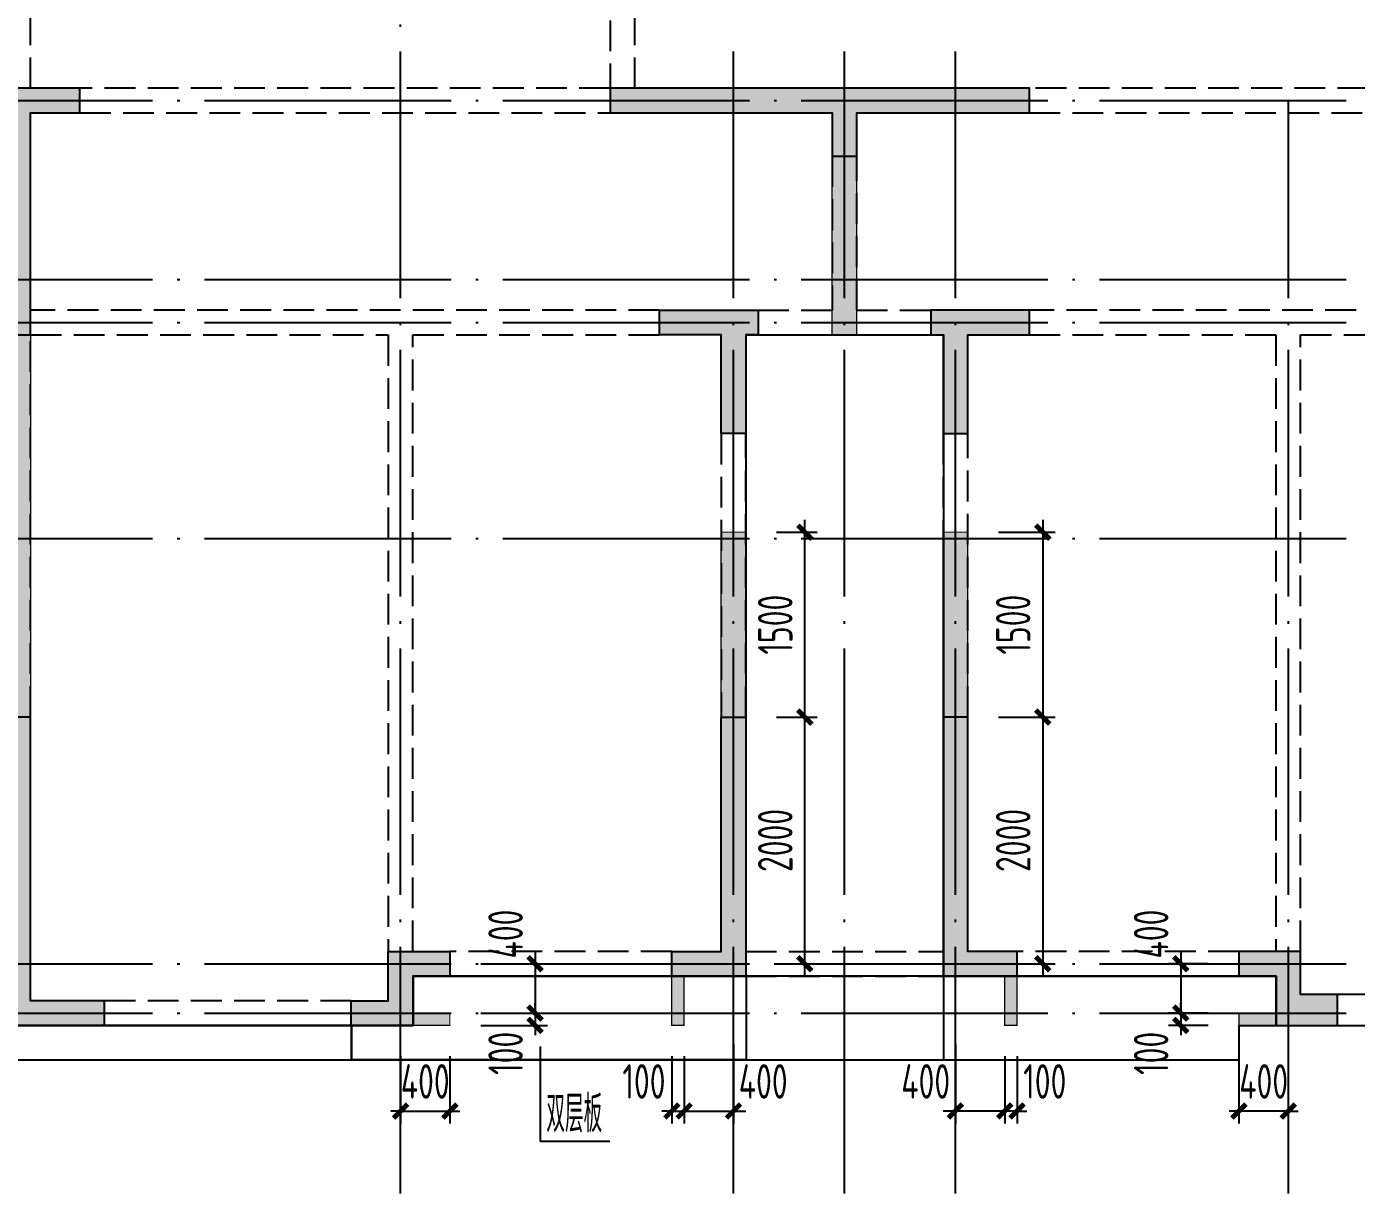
# Model space of a CAD drawing. Extents: x 154268 to 5133249, y -1832900 to 601179.
# Drawn here: x 675184 to 685969, y 554682 to 564144 of the extents above; entities that cross this region are included whole.
import ezdxf
from ezdxf.enums import TextEntityAlignment as Align

# ---------------------------------------------------------------- set-up
doc = ezdxf.new("R2010")
doc.units = 0
doc.header["$LTSCALE"] = 1000
doc.linetypes.add('DASH', pattern=[0.35, 0.25, -0.1])
doc.linetypes.add('DOTE', pattern=[2.42, 2, -0.2, 0.02, -0.2])
for name, color, linetype in [('A-ANNO-AXIS', 94, 'Continuous'), ('A-ANNO-DOTE', 15, 'DOTE'), ('DIM', 3, 'Continuous'), ('HATCH', 254, 'Continuous'), ('S-BASE-SING-实线', 7, 'Continuous'), ('S-BEAM-实线', 4, 'Continuous'), ('S-FLOOR-说明', 7, 'Continuous'), ('S-WALL-砼墙', 60, 'Continuous'), ('一体浇筑', 1, 'Continuous')]:
    doc.layers.add(name, color=color, linetype=linetype)
doc.styles.add('DIM_FONT', font='SIMPLEX', dxfattribs={"width": 0.7, "bigfont": 'GBCBIG'})
doc.styles.add('TSSD_Dimension', font='tssdeng.shx', dxfattribs={"width": 0.7, "bigfont": 'Hztxt.shx'})
doc.dimstyles.new('TSSD_100_100$0', dxfattribs={"dimtxt": 280, "dimasz": 80, "dimexe": 100, "dimexo": 250, "dimgap": 100, "dimtad": 1, "dimdec": 0, "dimzin": 0, "dimdsep": 46, "dimtxsty": 'TSSD_Dimension', "dimblk": 'ARCHTICK', "dimcen": 0, "dimdle": 100, "dimclrd": 3, "dimclre": 3, "dimclrt": 7, "dimadec": 0, "dimazin": 0, "dimtfac": 1, "dimtdec": 0, "dimtix": 1, "dimtmove": 2, "dimatfit": 3, "dimldrblk": 'ARCHTICK', "dimfxl": 100, "dimtolj": 1, "dimtzin": 0, "dimarcsym": 0})
pattern_1 = [(50, (-3130232.09, 2526935.15), (215.178055, -18.8256405), [22.5, -247.5]), (355, (-3130232.1, 2526935.15), (-41.6254, 225.65764), [18, -198]), (100.4514, (-3130214.16, 2526933.58), (173.552815, 206.831863), [19.122057, -210.342634]), (46.1842, (-3130232.1, 2526995.15), (320.172315, -49.655704), [33.75, -371.25]), (96.6356, (-3130205.4, 2526991), (280.398812, 292.235361), [28.683086, -315.5139]), (351.1842, (-3130232.1, 2526995.15), (280.398584, 292.23558), [27, -297]), (21, (-3130202.09, 2526980.15), (179.0721156, -120.785667), [22.5, -247.5]), (326, (-3130202.1, 2526980.15), (72.9946, 217.545014), [18, -198]), (71.4514, (-3130187.17, 2526970.08), (252.066789, 96.759149), [19.122057, -210.342634]), (37.5, (-3130232.09, 2526935.15), (3.6479566, 99.8681561), [0, -195.6, 0, -201, 0, -198.75]), (7.5, (-3130232.09, 2526935.15), (78.9208612, 118.3235136), [0, -114.6, 0, -191.1, 0, -75.75]), (327.5, (-3130298.99, 2526935.15), (160.1467309, -6.7664615), [0, -75, 0, -234, 0, -310.5]), (317.5, (-3130328.99, 2526935.15), (174.955851, 30.0314947), [0, -97.5, 0, -155.4, 0, -220.5]), (45, (-3130232.09, 2526935.15), (-106.066017, 106.066017), [])]

# ---------------------------------------------------------------- blocks, each defined once
blk = doc.blocks.new('T4zw1')
at = {"layer": 'A-ANNO-DOTE'}
for p, q in [((1587457, -2354199), (1587457, -2338823)), ((1590157, -2354199), (1590157, -2344891)), ((1591057, -2354199), (1591057, -2344891)), ((1591957, -2354199), (1591957, -2344891)), ((1554406, -2345337), (1601542, -2345337)), ((1594657, -2354199), (1594657, -2345337)), ((1554406, -2346787), (1601542, -2346787)), ((1554406, -2347137), (1601542, -2347137)), ((1554406, -2348887), (1601542, -2348887)), ((1554406, -2352337), (1601542, -2352337)), ((1554406, -2352737), (1601542, -2352737))]:
    blk.add_line(p, q, dxfattribs=at)
blk = doc.blocks.new('T4sbzpm1')
at = {"layer": 'S-BEAM-实线', "linetype": 'DASH'}
for p, q in [((33600, 7600), (33600, 9650)), ((28700, 7600), (28700, 8850)), ((33400, 8850), (33400, 7600)), ((33400, 7600), (29100, 7600)), ((40250, 7600), (36800, 7600)), ((29100, 7400), (33500, 7400)), ((36800, 7400), (40250, 7400)), ((35200, 7050), (35200, 5800)), ((35400, 5800), (35400, 7050)), ((33800, 5800), (28700, 5800)), ((34600, 5800), (35200, 5800)), ((35400, 5800), (36000, 5800)), ((41900, 5800), (36800, 5800)), ((28700, 5600), (31600, 5600)), ((28700, 2500), (28700, 5600)), ((31600, 5600), (31600, 600)), ((31800, 600), (31800, 5600)), ((31800, 5600), (33800, 5600)), ((34600, 5600), (36000, 5600)), ((36800, 5600), (38800, 5600)), ((38800, 5600), (38800, 600)), ((39000, 5600), (41900, 5600)), ((39000, 600), (39000, 5600)), ((34300, 4800), (34300, 2500)), ((34500, 2500), (34500, 4800)), ((36100, 4800), (36100, 2500)), ((36300, 2500), (36300, 4800)), ((33900, 600), (32100, 600)), ((34500, 600), (36100, 600)), ((38500, 600), (36700, 600)), ((32100, 400), (33900, 400)), ((34500, 400), (36100, 400)), ((36700, 400), (38500, 400)), ((41300, 250), (39300, 250)), ((31300, 200), (29300, 200)), ((29300, 0), (31300, 0)), ((39300, 0), (41300, 0))]:
    blk.add_line(p, q, dxfattribs=at)
at = {"layer": 'S-WALL-砼墙'}
for points in [[(29100, 7400), (29100, 7600), (28500, 7600), (28500, 5600), (28700, 5600), (28700, 7400)], [(36800, 7400), (36800, 7600), (33400, 7600), (33400, 7400), (35200, 7400), (35200, 7050), (35400, 7050), (35400, 7400)], [(33800, 5600), (33800, 5800), (34600, 5800), (34600, 5600), (34500, 5600), (34500, 4800), (34300, 4800), (34300, 5600)], [(36800, 5600), (36800, 5800), (36000, 5800), (36000, 5600), (36100, 5600), (36100, 4800), (36300, 4800), (36300, 5600)], [(28700, 2500), (28500, 2500), (28500, 200), (28000, 200), (28000, 0), (29300, 0), (29300, 200), (28700, 200)], [(33900, 400), (33900, 600), (34300, 600), (34300, 2500), (34500, 2500), (34500, 400)], [(36700, 400), (36700, 600), (36300, 600), (36300, 2500), (36100, 2500), (36100, 400)], [(31300, 0), (31300, 200), (31600, 200), (31600, 600), (32100, 600), (32100, 400), (31800, 400), (31800, 0)], [(39300, 0), (39300, 250), (39000, 250), (39000, 600), (38500, 600), (38500, 400), (38800, 400), (38800, 0)]]:
    blk.add_lwpolyline(points, close=True, dxfattribs=at)
blk = doc.blocks.new('_ArchTick')
at = {"color": 0, "linetype": 'ByBlock', "const_width": 0.5}
blk.add_lwpolyline([(-0.71, -0.71), (0.71, 0.71)], dxfattribs=at)
blk = doc.blocks.new('*D5286')
at = {"layer": 'Defpoints', "color": 0, "transparency": 16777216}
for p in [(678217, 556044), (678617, 556044), (678617, 555350)]:
    blk.add_point(p, dxfattribs=at)
at = {"layer": 'DIM', "color": 3, "lineweight": -2, "transparency": 16777216}
for p, q in [((678217, 555794), (678217, 555250)), ((678617, 555794), (678617, 555250)), ((678217, 555350), (678137, 555350)), ((678217, 555350), (678617, 555350)), ((678617, 555350), (678697, 555350))]:
    blk.add_line(p, q, dxfattribs=at)
at = {"layer": 'DIM', "color": 3, "lineweight": -2, "transparency": 16777216, "xscale": 80, "yscale": 80, "zscale": 80}
blk.add_blockref('_ArchTick', (678217, 555350), dxfattribs=at)
at = {"layer": 'DIM', "color": 3, "lineweight": -2, "transparency": 16777216, "xscale": 80, "yscale": 80, "zscale": 80, "rotation": 180}
blk.add_blockref('_ArchTick', (678617, 555350), dxfattribs=at)
at = {"layer": 'DIM', "color": 7, "transparency": 16777216, "insert": (678417, 555590), "char_height": 280, "attachment_point": 5, "style": 'TSSD_Dimension'}
blk.add_mtext('\\A1;400', dxfattribs=at)
blk = doc.blocks.new('*D5287')
at = {"layer": 'Defpoints', "color": 0, "transparency": 16777216}
for p in [(680417, 556044), (680517, 556044), (680517, 555350)]:
    blk.add_point(p, dxfattribs=at)
at = {"layer": 'DIM', "color": 3, "lineweight": -2, "transparency": 16777216}
for p, q in [((680417, 555794), (680417, 555250)), ((680517, 555794), (680517, 555250)), ((680417, 555350), (680337, 555350)), ((680417, 555350), (680517, 555350)), ((680517, 555350), (680597, 555350))]:
    blk.add_line(p, q, dxfattribs=at)
at = {"layer": 'DIM', "color": 3, "lineweight": -2, "transparency": 16777216, "xscale": 80, "yscale": 80, "zscale": 80}
blk.add_blockref('_ArchTick', (680417, 555350), dxfattribs=at)
at = {"layer": 'DIM', "color": 3, "lineweight": -2, "transparency": 16777216, "xscale": 80, "yscale": 80, "zscale": 80, "rotation": 180}
blk.add_blockref('_ArchTick', (680517, 555350), dxfattribs=at)
at = {"layer": 'DIM', "color": 7, "transparency": 16777216, "insert": (680191, 555590), "char_height": 280, "attachment_point": 5, "style": 'TSSD_Dimension'}
blk.add_mtext('\\A1;100', dxfattribs=at)
blk = doc.blocks.new('*D5288')
at = {"layer": 'Defpoints', "color": 0, "transparency": 16777216}
for p in [(680917, 556144), (680517, 556044), (680917, 555350)]:
    blk.add_point(p, dxfattribs=at)
at = {"layer": 'DIM', "color": 3, "lineweight": -2, "transparency": 16777216}
for p, q in [((680917, 555894), (680917, 555250)), ((680517, 555794), (680517, 555250)), ((680417, 555350), (681017, 555350))]:
    blk.add_line(p, q, dxfattribs=at)
at = {"layer": 'DIM', "color": 3, "lineweight": -2, "transparency": 16777216, "xscale": 80, "yscale": 80, "zscale": 80, "rotation": 180}
blk.add_blockref('_ArchTick', (680517, 555350), dxfattribs=at)
at = {"layer": 'DIM', "color": 3, "lineweight": -2, "transparency": 16777216, "xscale": 80, "yscale": 80, "zscale": 80}
blk.add_blockref('_ArchTick', (680917, 555350), dxfattribs=at)
at = {"layer": 'DIM', "color": 7, "transparency": 16777216, "insert": (681158, 555590), "char_height": 280, "attachment_point": 5, "style": 'TSSD_Dimension'}
blk.add_mtext('\\A1;400', dxfattribs=at)
blk = doc.blocks.new('*D5289')
at = {"layer": 'Defpoints', "color": 0, "transparency": 16777216}
for p in [(685017, 556044), (685417, 556044), (685017, 555350)]:
    blk.add_point(p, dxfattribs=at)
at = {"layer": 'DIM', "color": 3, "lineweight": -2, "transparency": 16777216}
for p, q in [((685017, 555794), (685017, 555250)), ((685417, 555794), (685417, 555250)), ((685017, 555350), (684937, 555350)), ((685417, 555350), (685017, 555350)), ((685417, 555350), (685497, 555350))]:
    blk.add_line(p, q, dxfattribs=at)
at = {"layer": 'DIM', "color": 3, "lineweight": -2, "transparency": 16777216, "xscale": 80, "yscale": 80, "zscale": 80}
blk.add_blockref('_ArchTick', (685017, 555350), dxfattribs=at)
at = {"layer": 'DIM', "color": 3, "lineweight": -2, "transparency": 16777216, "xscale": 80, "yscale": 80, "zscale": 80, "rotation": 180}
blk.add_blockref('_ArchTick', (685417, 555350), dxfattribs=at)
at = {"layer": 'DIM', "color": 7, "transparency": 16777216, "insert": (685217, 555590), "char_height": 280, "attachment_point": 5, "style": 'TSSD_Dimension'}
blk.add_mtext('\\A1;400', dxfattribs=at)
blk = doc.blocks.new('*D5290')
at = {"layer": 'Defpoints', "color": 0, "transparency": 16777216}
for p in [(683117, 556044), (683217, 556044), (683117, 555350)]:
    blk.add_point(p, dxfattribs=at)
at = {"layer": 'DIM', "color": 3, "lineweight": -2, "transparency": 16777216}
for p, q in [((683117, 555794), (683117, 555250)), ((683217, 555794), (683217, 555250)), ((683117, 555350), (683037, 555350)), ((683217, 555350), (683117, 555350)), ((683217, 555350), (683297, 555350))]:
    blk.add_line(p, q, dxfattribs=at)
at = {"layer": 'DIM', "color": 3, "lineweight": -2, "transparency": 16777216, "xscale": 80, "yscale": 80, "zscale": 80}
blk.add_blockref('_ArchTick', (683117, 555350), dxfattribs=at)
at = {"layer": 'DIM', "color": 3, "lineweight": -2, "transparency": 16777216, "xscale": 80, "yscale": 80, "zscale": 80, "rotation": 180}
blk.add_blockref('_ArchTick', (683217, 555350), dxfattribs=at)
at = {"layer": 'DIM', "color": 7, "transparency": 16777216, "insert": (683442, 555590), "char_height": 280, "attachment_point": 5, "style": 'TSSD_Dimension'}
blk.add_mtext('\\A1;100', dxfattribs=at)
blk = doc.blocks.new('*D5291')
at = {"layer": 'Defpoints', "color": 0, "transparency": 16777216}
for p in [(682717, 556144), (683117, 556044), (682717, 555350)]:
    blk.add_point(p, dxfattribs=at)
at = {"layer": 'DIM', "color": 3, "lineweight": -2, "transparency": 16777216}
for p, q in [((682717, 555894), (682717, 555250)), ((683117, 555794), (683117, 555250)), ((683217, 555350), (682617, 555350))]:
    blk.add_line(p, q, dxfattribs=at)
at = {"layer": 'DIM', "color": 3, "lineweight": -2, "transparency": 16777216, "xscale": 80, "yscale": 80, "zscale": 80, "rotation": 180}
blk.add_blockref('_ArchTick', (682717, 555350), dxfattribs=at)
at = {"layer": 'DIM', "color": 3, "lineweight": -2, "transparency": 16777216, "xscale": 80, "yscale": 80, "zscale": 80}
blk.add_blockref('_ArchTick', (683117, 555350), dxfattribs=at)
at = {"layer": 'DIM', "color": 7, "transparency": 16777216, "insert": (682476, 555590), "char_height": 280, "attachment_point": 5, "style": 'TSSD_Dimension'}
blk.add_mtext('\\A1;400', dxfattribs=at)
blk = doc.blocks.new('*D5292')
at = {"layer": 'Defpoints', "color": 0, "transparency": 16777216}
for p in [(678617, 556544), (678617, 556144), (679309, 556144)]:
    blk.add_point(p, dxfattribs=at)
at = {"layer": 'DIM', "color": 3, "lineweight": -2, "transparency": 16777216}
for p, q in [((679309, 556644), (679309, 556044)), ((678867, 556544), (679409, 556544)), ((678867, 556144), (679409, 556144))]:
    blk.add_line(p, q, dxfattribs=at)
at = {"layer": 'DIM', "color": 3, "lineweight": -2, "transparency": 16777216, "xscale": 80, "yscale": 80, "zscale": 80}
for p, rotation in [((679309, 556544), 90), ((679309, 556144), 270)]:
    blk.add_blockref('_ArchTick', p, dxfattribs=dict(at, rotation=rotation))
at = {"layer": 'DIM', "color": 7, "transparency": 16777216, "insert": (679069, 556785), "char_height": 280, "attachment_point": 5, "rotation": 90, "style": 'TSSD_Dimension'}
blk.add_mtext('\\A1;400', dxfattribs=at)
blk = doc.blocks.new('*D5293')
at = {"layer": 'Defpoints', "color": 0, "transparency": 16777216}
for p in [(678617, 556144), (678617, 556044), (679309, 556044)]:
    blk.add_point(p, dxfattribs=at)
at = {"layer": 'DIM', "color": 3, "lineweight": -2, "transparency": 16777216}
for p, q in [((679309, 556144), (679309, 556224)), ((678867, 556144), (679409, 556144)), ((679309, 556144), (679309, 556044)), ((678867, 556044), (679409, 556044)), ((679309, 556044), (679309, 555964))]:
    blk.add_line(p, q, dxfattribs=at)
at = {"layer": 'DIM', "color": 3, "lineweight": -2, "transparency": 16777216, "xscale": 80, "yscale": 80, "zscale": 80}
for p, rotation in [((679309, 556144), 270), ((679309, 556044), 90)]:
    blk.add_blockref('_ArchTick', p, dxfattribs=dict(at, rotation=rotation))
at = {"layer": 'DIM', "color": 7, "transparency": 16777216, "insert": (679069, 555818), "char_height": 280, "attachment_point": 5, "rotation": 90, "style": 'TSSD_Dimension'}
blk.add_mtext('\\A1;100', dxfattribs=at)
blk = doc.blocks.new('*D5284')
at = {"layer": 'Defpoints', "color": 0, "transparency": 16777216}
for p in [(685017, 556544), (684544, 556144), (685017, 556144)]:
    blk.add_point(p, dxfattribs=at)
at = {"layer": 'DIM', "color": 3, "lineweight": -2, "transparency": 16777216}
for p, q in [((684544, 556644), (684544, 556044)), ((684767, 556544), (684444, 556544)), ((684767, 556144), (684444, 556144))]:
    blk.add_line(p, q, dxfattribs=at)
at = {"layer": 'DIM', "color": 3, "lineweight": -2, "transparency": 16777216, "xscale": 80, "yscale": 80, "zscale": 80}
for p, rotation in [((684544, 556544), 90), ((684544, 556144), 270)]:
    blk.add_blockref('_ArchTick', p, dxfattribs=dict(at, rotation=rotation))
at = {"layer": 'DIM', "color": 7, "transparency": 16777216, "insert": (684304, 556785), "char_height": 280, "attachment_point": 5, "rotation": 90, "style": 'TSSD_Dimension'}
blk.add_mtext('\\A1;400', dxfattribs=at)
blk = doc.blocks.new('*D5285')
at = {"layer": 'Defpoints', "color": 0, "transparency": 16777216}
for p in [(685017, 556144), (684544, 556044), (685017, 556044)]:
    blk.add_point(p, dxfattribs=at)
at = {"layer": 'DIM', "color": 3, "lineweight": -2, "transparency": 16777216}
for p, q in [((684544, 556144), (684544, 556224)), ((684767, 556144), (684444, 556144)), ((684544, 556144), (684544, 556044)), ((684767, 556044), (684444, 556044)), ((684544, 556044), (684544, 555964))]:
    blk.add_line(p, q, dxfattribs=at)
at = {"layer": 'DIM', "color": 3, "lineweight": -2, "transparency": 16777216, "xscale": 80, "yscale": 80, "zscale": 80}
for p, rotation in [((684544, 556144), 270), ((684544, 556044), 90)]:
    blk.add_blockref('_ArchTick', p, dxfattribs=dict(at, rotation=rotation))
at = {"layer": 'DIM', "color": 7, "transparency": 16777216, "insert": (684304, 555818), "char_height": 280, "attachment_point": 5, "rotation": 90, "style": 'TSSD_Dimension'}
blk.add_mtext('\\A1;100', dxfattribs=at)
blk = doc.blocks.new('*D5294')
at = {"layer": 'Defpoints', "color": 0, "transparency": 16777216}
for p in [(681017, 558544), (681496, 558544), (681017, 556544)]:
    blk.add_point(p, dxfattribs=at)
at = {"layer": 'DIM', "color": 3, "lineweight": -2, "transparency": 16777216}
for p, q in [((681496, 556444), (681496, 558644)), ((681267, 558544), (681596, 558544)), ((681267, 556544), (681596, 556544))]:
    blk.add_line(p, q, dxfattribs=at)
at = {"layer": 'DIM', "color": 3, "lineweight": -2, "transparency": 16777216, "xscale": 80, "yscale": 80, "zscale": 80}
for p, rotation in [((681496, 558544), 90), ((681496, 556544), 270)]:
    blk.add_blockref('_ArchTick', p, dxfattribs=dict(at, rotation=rotation))
at = {"layer": 'DIM', "color": 7, "transparency": 16777216, "insert": (681256, 557544), "char_height": 280, "attachment_point": 5, "rotation": 90, "style": 'TSSD_Dimension'}
blk.add_mtext('\\A1;2000', dxfattribs=at)
blk = doc.blocks.new('*D5295')
at = {"layer": 'Defpoints', "color": 0, "transparency": 16777216}
for p in [(681017, 560044), (681496, 560044), (681017, 558544)]:
    blk.add_point(p, dxfattribs=at)
at = {"layer": 'DIM', "color": 3, "lineweight": -2, "transparency": 16777216}
for p, q in [((681496, 558444), (681496, 560144)), ((681267, 560044), (681596, 560044)), ((681267, 558544), (681596, 558544))]:
    blk.add_line(p, q, dxfattribs=at)
at = {"layer": 'DIM', "color": 3, "lineweight": -2, "transparency": 16777216, "xscale": 80, "yscale": 80, "zscale": 80}
for p, rotation in [((681496, 560044), 90), ((681496, 558544), 270)]:
    blk.add_blockref('_ArchTick', p, dxfattribs=dict(at, rotation=rotation))
at = {"layer": 'DIM', "color": 7, "transparency": 16777216, "insert": (681256, 559294), "char_height": 280, "attachment_point": 5, "rotation": 90, "style": 'TSSD_Dimension'}
blk.add_mtext('\\A1;1500', dxfattribs=at)
blk = doc.blocks.new('*D5296')
at = {"layer": 'Defpoints', "color": 0, "transparency": 16777216}
for p in [(682817, 560044), (682817, 558544), (683426, 558544)]:
    blk.add_point(p, dxfattribs=at)
at = {"layer": 'DIM', "color": 3, "lineweight": -2, "transparency": 16777216}
for p, q in [((683426, 560144), (683426, 558444)), ((683067, 560044), (683526, 560044)), ((683067, 558544), (683526, 558544))]:
    blk.add_line(p, q, dxfattribs=at)
at = {"layer": 'DIM', "color": 3, "lineweight": -2, "transparency": 16777216, "xscale": 80, "yscale": 80, "zscale": 80}
for p, rotation in [((683426, 560044), 90), ((683426, 558544), 270)]:
    blk.add_blockref('_ArchTick', p, dxfattribs=dict(at, rotation=rotation))
at = {"layer": 'DIM', "color": 7, "transparency": 16777216, "insert": (683186, 559294), "char_height": 280, "attachment_point": 5, "rotation": 90, "style": 'TSSD_Dimension'}
blk.add_mtext('\\A1;1500', dxfattribs=at)
blk = doc.blocks.new('*D5297')
at = {"layer": 'Defpoints', "color": 0, "transparency": 16777216}
for p in [(682817, 558544), (682717, 556544), (683426, 556544)]:
    blk.add_point(p, dxfattribs=at)
at = {"layer": 'DIM', "color": 3, "lineweight": -2, "transparency": 16777216}
for p, q in [((683426, 558644), (683426, 556444)), ((683067, 558544), (683526, 558544)), ((682967, 556544), (683526, 556544))]:
    blk.add_line(p, q, dxfattribs=at)
at = {"layer": 'DIM', "color": 3, "lineweight": -2, "transparency": 16777216, "xscale": 80, "yscale": 80, "zscale": 80}
for p, rotation in [((683426, 558544), 90), ((683426, 556544), 270)]:
    blk.add_blockref('_ArchTick', p, dxfattribs=dict(at, rotation=rotation))
at = {"layer": 'DIM', "color": 7, "transparency": 16777216, "insert": (683186, 557544), "char_height": 280, "attachment_point": 5, "rotation": 90, "style": 'TSSD_Dimension'}
blk.add_mtext('\\A1;2000', dxfattribs=at)

msp = doc.modelspace()

# ---------------------------------------------------------------- hatches: boundary and pattern name
at = {"layer": 'HATCH'}
h = msp.add_hatch(color=253, dxfattribs=at)
h.paths.add_polyline_path([(672516.7, 556044), (672516.7, 556244), (672216.7, 556244), (672216.7, 556644), (671716.7, 556644), (671716.7, 556444), (672016.7, 556444), (672016.7, 556044)])
h.paths.add_polyline_path([(675216.7, 558544), (675016.7, 558544), (675016.7, 556244), (674516.7, 556244), (674516.7, 556044), (675816.7, 556044), (675816.7, 556244), (675216.7, 556244)])
h.paths.add_polyline_path([(675616.7, 563444), (675616.7, 563644), (675016.7, 563644), (675016.7, 561644), (675216.7, 561644), (675216.7, 563444)])
h.paths.add_polyline_path([(675766.7, 568394), (675766.7, 568594), (675016.7, 568594), (675016.7, 565794), (673666.7, 565794), (673666.7, 565594), (675016.7, 565594), (675016.7, 564894), (675216.7, 564894), (675216.7, 565594), (676616.7, 565594), (676616.7, 565794), (675216.7, 565794), (675216.7, 568394)])
h.paths.add_polyline_path([(680716.7, 568594), (679916.7, 568594), (679916.7, 565594), (680116.7, 565594), (680116.7, 566094), (680616.7, 566094), (680616.7, 566294), (680116.7, 566294), (680116.7, 568394), (680716.7, 568394)])
h.paths.add_polyline_path([(684666.7, 568594), (683866.7, 568594), (683866.7, 568394), (684466.7, 568394), (684466.7, 566294), (684066.7, 566294), (684066.7, 566094), (684666.7, 566094)])
h.paths.add_polyline_path([(683316.7, 563444), (683316.7, 563644), (679916.7, 563644), (679916.7, 563444), (681716.7, 563444), (681716.7, 563094), (681916.7, 563094), (681916.7, 563444)])
h.paths.add_polyline_path([(677816.7, 556044), (677816.7, 556244), (678116.7, 556244), (678116.7, 556644), (678616.7, 556644), (678616.7, 556444), (678316.7, 556444), (678316.7, 556044)])
h.paths.add_polyline_path([(680416.7, 556444), (680416.7, 556644), (680816.7, 556644), (680816.7, 558544), (681016.7, 558544), (681016.7, 556444)])
h.paths.add_polyline_path([(683216.7, 556444), (683216.7, 556644), (682816.7, 556644), (682816.7, 558544), (682616.7, 558544), (682616.7, 556444)])
h.paths.add_polyline_path([(680316.7, 561644), (680316.7, 561844), (681116.7, 561844), (681116.7, 561644), (681016.7, 561644), (681016.7, 560844), (680816.7, 560844), (680816.7, 561644)])
h.paths.add_polyline_path([(683316.7, 561644), (683316.7, 561844), (682516.7, 561844), (682516.7, 561644), (682616.7, 561644), (682616.7, 560844), (682816.7, 560844), (682816.7, 561644)])
h.paths.add_polyline_path([(685816.7, 556044), (685816.7, 556294), (685516.7, 556294), (685516.7, 556644), (685016.7, 556644), (685016.7, 556444), (685316.7, 556444), (685316.7, 556044)])
h.paths.add_polyline_path([(688616.7, 558394), (688416.7, 558394), (688416.7, 556294), (687816.7, 556294), (687816.7, 556044), (689016.7, 556044), (689016.7, 556294), (688616.7, 556294)])
h.paths.add_polyline_path([(688616.7, 563644), (686766.7, 563644), (686766.7, 563444), (688416.7, 563444), (688416.7, 561644), (688616.7, 561644)])
h.paths.add_polyline_path([(686616.7, 568344), (686616.7, 568594), (685916.7, 568594), (685916.7, 565094), (686966.7, 565094), (686966.7, 565294), (686116.7, 565294), (686116.7, 568344)])
h.paths.add_polyline_path([(689616.7, 568344), (689616.7, 568594), (688416.7, 568594), (688416.7, 568344), (688916.7, 568344), (688916.7, 566694), (689116.7, 566694), (689116.7, 568344)])
h.paths.add_polyline_path([(692116.7, 568594), (691116.7, 568594), (691116.7, 568344), (691866.7, 568344), (691866.7, 564994), (692116.7, 564994)])
h.paths.add_polyline_path([(692116.7, 562494), (691866.7, 562494), (691866.7, 562194), (690316.7, 562194), (690316.7, 561994), (692116.7, 561994)])
h.paths.add_polyline_path([(692116.7, 560094), (691866.7, 560094), (691866.7, 556294), (691416.7, 556294), (691416.7, 556044), (692116.7, 556044)])
h.paths.add_polyline_path([(669216.7, 559144), (669416.7, 559144), (669416.7, 556644), (669916.7, 556644), (669916.7, 556444), (668716.7, 556444), (668716.7, 556644), (669216.7, 556644)])
h.paths.add_polyline_path([(668416.7, 565594), (668416.7, 565794), (670216.7, 565794), (670216.7, 565594), (669416.7, 565594), (669416.7, 562194), (669216.7, 562194), (669216.7, 565594)])
h.paths.add_polyline_path([(666116.7, 556044), (666116.7, 556244), (666416.7, 556244), (666416.7, 556644), (666916.7, 556644), (666916.7, 556444), (666616.7, 556444), (666616.7, 556044)])
h.paths.add_polyline_path([(663416.7, 558544), (663616.7, 558544), (663616.7, 556244), (664116.7, 556244), (664116.7, 556044), (662816.7, 556044), (662816.7, 556244), (663416.7, 556244)])
h.paths.add_polyline_path([(663016.7, 563444), (663016.7, 563644), (663616.7, 563644), (663616.7, 561644), (663416.7, 561644), (663416.7, 563444)])
h.paths.add_polyline_path([(662866.7, 568394), (662866.7, 568594), (663616.7, 568594), (663616.7, 565794), (664966.7, 565794), (664966.7, 565594), (663616.7, 565594), (663616.7, 564894), (663416.7, 564894), (663416.7, 565594), (662016.7, 565594), (662016.7, 565794), (663416.7, 565794), (663416.7, 568394)])
h.paths.add_polyline_path([(657916.7, 568594), (658716.7, 568594), (658716.7, 565594), (658516.7, 565594), (658516.7, 566094), (658016.7, 566094), (658016.7, 566294), (658516.7, 566294), (658516.7, 568394), (657916.7, 568394)])
h.paths.add_polyline_path([(653966.7, 568594), (654766.7, 568594), (654766.7, 568394), (654166.7, 568394), (654166.7, 566294), (654566.7, 566294), (654566.7, 566094), (653966.7, 566094)])
h.paths.add_polyline_path([(655316.7, 563444), (655316.7, 563644), (658716.7, 563644), (658716.7, 563444), (656916.7, 563444), (656916.7, 563094), (656716.7, 563094), (656716.7, 563444)])
h.paths.add_polyline_path([(660816.7, 556044), (660816.7, 556244), (660516.7, 556244), (660516.7, 556644), (660016.7, 556644), (660016.7, 556444), (660316.7, 556444), (660316.7, 556044)])
h.paths.add_polyline_path([(658216.7, 556444), (658216.7, 556644), (657816.7, 556644), (657816.7, 558544), (657616.7, 558544), (657616.7, 556444)])
h.paths.add_polyline_path([(655416.7, 556444), (655416.7, 556644), (655816.7, 556644), (655816.7, 558544), (656016.7, 558544), (656016.7, 556444)])
h.paths.add_polyline_path([(658316.7, 561644), (658316.7, 561844), (657516.7, 561844), (657516.7, 561644), (657616.7, 561644), (657616.7, 560844), (657816.7, 560844), (657816.7, 561644)])
h.paths.add_polyline_path([(655316.7, 561644), (655316.7, 561844), (656116.7, 561844), (656116.7, 561644), (656016.7, 561644), (656016.7, 560844), (655816.7, 560844), (655816.7, 561644)])
h.paths.add_polyline_path([(652816.7, 556044), (652816.7, 556294), (653116.7, 556294), (653116.7, 556644), (653616.7, 556644), (653616.7, 556444), (653316.7, 556444), (653316.7, 556044)])
h.paths.add_polyline_path([(650016.7, 558394), (650216.7, 558394), (650216.7, 556294), (650816.7, 556294), (650816.7, 556044), (649616.7, 556044), (649616.7, 556294), (650016.7, 556294)])
h.paths.add_polyline_path([(650016.7, 563644), (651866.7, 563644), (651866.7, 563444), (650216.7, 563444), (650216.7, 561644), (650016.7, 561644)])
h.paths.add_polyline_path([(652016.7, 568344), (652016.7, 568594), (652716.7, 568594), (652716.7, 565094), (651666.7, 565094), (651666.7, 565294), (652516.7, 565294), (652516.7, 568344)])
h.paths.add_polyline_path([(649016.7, 568344), (649016.7, 568594), (650216.7, 568594), (650216.7, 568344), (649716.7, 568344), (649716.7, 566694), (649516.7, 566694), (649516.7, 568344)])
h.paths.add_polyline_path([(646516.7, 568594), (647516.7, 568594), (647516.7, 568344), (646766.7, 568344), (646766.7, 564994), (646516.7, 564994)])
h.paths.add_polyline_path([(646516.7, 562494), (646766.7, 562494), (646766.7, 562194), (648316.7, 562194), (648316.7, 561994), (646516.7, 561994)])
h.paths.add_polyline_path([(646516.7, 560094), (646766.7, 560094), (646766.7, 556294), (647216.7, 556294), (647216.7, 556044), (646516.7, 556044)])
h = msp.add_hatch(dxfattribs=at)
h.set_pattern_fill('ARMORED', color=256, scale=30, style=0)
h.set_pattern_definition(pattern_1)
h.paths.add_polyline_path([(657816.7, 560044), (657616.7, 560044), (657616.7, 558544), (657816.7, 558544)])
h.paths.add_polyline_path([(656016.7, 560044), (655816.7, 560044), (655816.7, 558544), (656016.7, 558544)])
h.paths.add_polyline_path([(671716.7, 565794), (672816.7, 565794), (672816.7, 565594), (671716.7, 565594)])
h.paths.add_polyline_path([(683216.7, 556444), (683116.7, 556444), (683116.7, 556044), (683216.7, 556044)])
h.paths.add_polyline_path([(685016.7, 556044), (685316.7, 556044), (685316.7, 556144), (685016.7, 556144)])
h.paths.add_polyline_path([(653316.7, 556144), (653616.7, 556144), (653616.7, 556044), (653316.7, 556044)])
h.paths.add_polyline_path([(655516.7, 556444), (655416.7, 556444), (655416.7, 556044), (655516.7, 556044)])
h.paths.add_polyline_path([(652716.7, 566494), (653966.7, 566494), (653966.7, 566294), (652716.7, 566294)])
h.paths.add_polyline_path([(684666.7, 566494), (685916.7, 566494), (685916.7, 566294), (684666.7, 566294)])
h.paths.add_polyline_path([(680416.7, 556444), (680516.7, 556444), (680516.7, 556044), (680416.7, 556044)])
h.paths.add_polyline_path([(678616.7, 556044), (678316.7, 556044), (678316.7, 556144), (678616.7, 556144)])
h.paths.add_polyline_path([(672016.7, 556044), (671716.7, 556044), (671716.7, 556144), (672016.7, 556144)])
h.paths.add_polyline_path([(660316.7, 556144), (660016.7, 556144), (660016.7, 556044), (660316.7, 556044)])
h.paths.add_polyline_path([(658116.7, 556444), (658216.7, 556444), (658216.7, 556044), (658116.7, 556044)])
h.paths.add_polyline_path([(666916.7, 556044), (666616.7, 556044), (666616.7, 556144), (666916.7, 556144)])
h.paths.add_polyline_path([(668716.7, 556144), (669916.7, 556144), (669916.7, 556044), (668716.7, 556044)])
h.paths.add_polyline_path([(680816.7, 560044), (681016.7, 560044), (681016.7, 558544), (680816.7, 558544)])
h.paths.add_polyline_path([(682616.7, 560044), (682816.7, 560044), (682816.7, 558544), (682616.7, 558544)])
h.paths.add_polyline_path([(691566.7, 561994), (691366.7, 561994), (691366.7, 559893.1), (691866.7, 559893.1), (691866.7, 560094), (691566.7, 560094)])
h.paths.add_polyline_path([(680716.7, 568594), (683866.7, 568594), (683866.7, 568394), (680716.7, 568394)])
h.paths.add_polyline_path([(679816.7, 568594), (679916.7, 568594), (679916.7, 568394), (679816.7, 568394)])
h.paths.add_polyline_path([(675766.7, 568594), (678816.7, 568594), (678816.7, 568394), (675766.7, 568394)])
h.paths.add_polyline_path([(673616.7, 565794), (673666.7, 565794), (673666.7, 565594), (673616.7, 565594)])
h.paths.add_polyline_path([(664966.7, 565794), (665016.7, 565794), (665016.7, 565594), (664966.7, 565594)])
h.paths.add_polyline_path([(665816.7, 565794), (666916.7, 565794), (666916.7, 565594), (665816.7, 565594)])
h.paths.add_polyline_path([(658716.7, 568594), (658816.7, 568594), (658816.7, 568394), (658716.7, 568394)])
h.paths.add_polyline_path([(662866.7, 568594), (659816.7, 568597.4), (659816.7, 568397.4), (662866.7, 568394)])
h.paths.add_polyline_path([(654766.7, 568594), (657916.7, 568594), (657916.7, 568394), (654766.7, 568394)])
h.paths.add_polyline_path([(647066.7, 561994), (647266.7, 561994), (647266.7, 559894), (646766.7, 559893.1), (646766.7, 560094), (647066.7, 560094)])
edge = h.paths.add_edge_path()
edge.add_line((669916.7, 556044), (669916.7, 556152))
h = msp.add_hatch(dxfattribs=at)
h.set_pattern_fill('ARMORED', color=256, scale=30, style=0)
h.set_pattern_definition(pattern_1)
h.paths.add_polyline_path([(650016.7, 561644), (650216.7, 561644), (650216.7, 558394), (650016.7, 558394)])
h.paths.add_polyline_path([(656716.7, 563094), (656916.7, 563094), (656916.7, 561644), (656716.7, 561644)])
h.paths.add_polyline_path([(663416.7, 561644), (663616.7, 561644), (663616.7, 558544), (663416.7, 558544)])
h.paths.add_polyline_path([(669216.7, 562194), (669416.7, 562194), (669416.7, 559142.1), (669216.7, 559142.1)])
h.paths.add_polyline_path([(675016.7, 561644), (675216.7, 561644), (675216.7, 558544), (675016.7, 558544)])
h.paths.add_polyline_path([(681716.7, 563094), (681916.7, 563094), (681916.7, 561644), (681716.7, 561644)])
h.paths.add_polyline_path([(688416.7, 561644), (688616.7, 561644), (688616.7, 558394), (688416.7, 558394)], flags=17)
h.paths.add_polyline_path([(688416.7, 561644), (688616.7, 561644), (688616.7, 558394), (688416.7, 558394)], flags=17)

# ---------------------------------------------------------------- linework, layer by layer
at = {"color": 1}
msp.add_lwpolyline([(660319.6, 556044), (666619.6, 556044), (666619.6, 556444), (672019.6, 556444), (672019.6, 556044), (678319.6, 556044), (678319.6, 556444), (681019.6, 556444), (681019.6, 561644), (682619.6, 561644), (682619.6, 556444), (685319.6, 556444), (685319.6, 556044), (692119.6, 556044), (692119.6, 560204), (692329.6, 560204), (692329.6, 562144), (692119.6, 562144), (692119.6, 568594), (675019.6, 568594), (675019.6, 565794), (670069.6, 565794), (668569.6, 565794), (663619.6, 565794)], dxfattribs=at)
at = {"color": 2}
for points in [[(681019.6, 556444), (681019.6, 555764), (677819.6, 555764), (677819.6, 556044), (678319.6, 556044), (678319.6, 556444)], [(681019.6, 556444), (681019.6, 555764), (677819.6, 555764), (677819.6, 556044), (678319.6, 556044), (678319.6, 556444)], [(682619.6, 556444), (682619.6, 555764), (685019.6, 555764), (685019.6, 556044), (685319.6, 556044), (685319.6, 556444)], [(682619.6, 556444), (682619.6, 555764), (685019.6, 555764), (685019.6, 556044), (685319.6, 556044), (685319.6, 556444)], [(671719.6, 555764), (677819.6, 555764), (677819.6, 556044), (671719.6, 556044)]]:
    msp.add_lwpolyline(points, close=True, dxfattribs=at)
msp.add_lwpolyline([(677819.6, 555764), (685019.6, 555764), (685019.6, 556044), (685319.6, 556044), (685319.6, 556444), (678319.6, 556444), (678319.6, 556044), (677819.6, 556044), (677819.6, 555764), (677819.6, 555764), (677819.6, 555764)], dxfattribs=at)
at = {"layer": 'S-BASE-SING-实线', "color": 3}
for p, q in [((679350.4, 555873.4), (679350.4, 555105.4)), ((679350.4, 555105.4), (679913, 555105.4))]:
    msp.add_line(p, q, dxfattribs=at)
at = {"layer": '一体浇筑', "const_width": 10}
for points in [[(681716.7, 563094), (681916.7, 563094), (681916.7, 561644), (681716.7, 561644)], [(675016.7, 561644), (675216.7, 561644), (675216.7, 558544), (675016.7, 558544)], [(680816.7, 560044), (681016.7, 560044), (681016.7, 558544), (680816.7, 558544)], [(682616.7, 560044), (682816.7, 560044), (682816.7, 558544), (682616.7, 558544)], [(680416.7, 556444), (680516.7, 556444), (680516.7, 556044), (680416.7, 556044)], [(683216.7, 556444), (683116.7, 556444), (683116.7, 556044), (683216.7, 556044)], [(678616.7, 556044), (678316.7, 556044), (678316.7, 556144), (678616.7, 556144)], [(685016.7, 556044), (685316.7, 556044), (685316.7, 556144), (685016.7, 556144)]]:
    msp.add_lwpolyline(points, close=True, dxfattribs=at)

# ---------------------------------------------------------------- block references
at = {"layer": 'A-ANNO-AXIS'}
msp.add_blockref('T4zw1', (-909239.8, 2908880.9), dxfattribs=at)
at = {"layer": 'S-WALL-砼墙'}
msp.add_blockref('T4sbzpm1', (646516.7, 556044), dxfattribs=at)

# ---------------------------------------------------------------- texts
at = {"layer": 'S-FLOOR-说明', "style": 'DIM_FONT', "width": 0.7}
msp.add_text('双层板', height=300, dxfattribs=at).set_placement((679626, 555176.9), align=Align.CENTER)

# ---------------------------------------------------------------- dimensions: what is measured, and where the dimension line sits
at = {"layer": 'DIM'}
for base, p1, p2, angle, picture, middle in [((681495.5, 560044), (681016.7, 558544), (681016.7, 560044), 90, '*D5295', (681255.5, 559294)), ((683426, 558544), (682816.7, 560044), (682816.7, 558544), 90, '*D5296', (683186, 559294)), ((681495.5, 558544), (681016.7, 556544), (681016.7, 558544), 90, '*D5294', (681255.5, 557544)), ((683426, 556544), (682816.7, 558544), (682716.7, 556544), 90, '*D5297', (683186, 557544)), ((685016.7, 555350.2), (685416.7, 556044), (685016.7, 556044), 180, '*D5289', (685216.7, 555590.2))]:
    dim = msp.add_linear_dim(base=base, p1=p1, p2=p2, angle=angle, dimstyle='TSSD_100_100$0', dxfattribs=at)
    dim.commit()
    dim.dimension.update_dxf_attribs({"geometry": picture, "text_midpoint": middle})
for base, p1, p2, angle, picture, middle in [((679309.2, 556144), (678616.7, 556544), (678616.7, 556144), 90, '*D5292', (679069.2, 556784.9)), ((684543.8, 556144), (685016.7, 556544), (685016.7, 556144), 90, '*D5284', (684303.8, 556784.9)), ((679309.2, 556044), (678616.7, 556144), (678616.7, 556044), 90, '*D5293', (679069.2, 555818.2)), ((684543.8, 556044), (685016.7, 556144), (685016.7, 556044), 90, '*D5285', (684303.8, 555818.2)), ((682716.7, 555350.2), (683116.7, 556044), (682716.7, 556144), 180, '*D5291', (682475.8, 555590.2)), ((683116.7, 555350.2), (683216.7, 556044), (683116.7, 556044), 180, '*D5290', (683442.5, 555590.2))]:
    dim = msp.add_linear_dim(base=base, p1=p1, p2=p2, angle=angle, dimstyle='TSSD_100_100$0', dxfattribs=at)
    dim.commit()
    dim.dimension.update_dxf_attribs({"geometry": picture, "text_midpoint": middle, "dimtype": 160})
for base, p1, p2, picture, middle in [((680916.7, 555350.2), (680516.7, 556044), (680916.7, 556144), '*D5288', (681157.6, 555590.2)), ((680516.7, 555350.2), (680416.7, 556044), (680516.7, 556044), '*D5287', (680190.9, 555590.2))]:
    dim = msp.add_linear_dim(base=base, p1=p1, p2=p2, dimstyle='TSSD_100_100$0', dxfattribs=at)
    dim.commit()
    dim.dimension.update_dxf_attribs({"geometry": picture, "text_midpoint": middle, "dimtype": 160})
dim = msp.add_linear_dim(base=(678616.7, 555350.2), p1=(678216.7, 556044), p2=(678616.7, 556044), dimstyle='TSSD_100_100$0', dxfattribs=at)
dim.commit()
dim.dimension.update_dxf_attribs({"geometry": '*D5286', "text_midpoint": (678416.7, 555590.2)})

doc.saveas('drawing.dxf')
